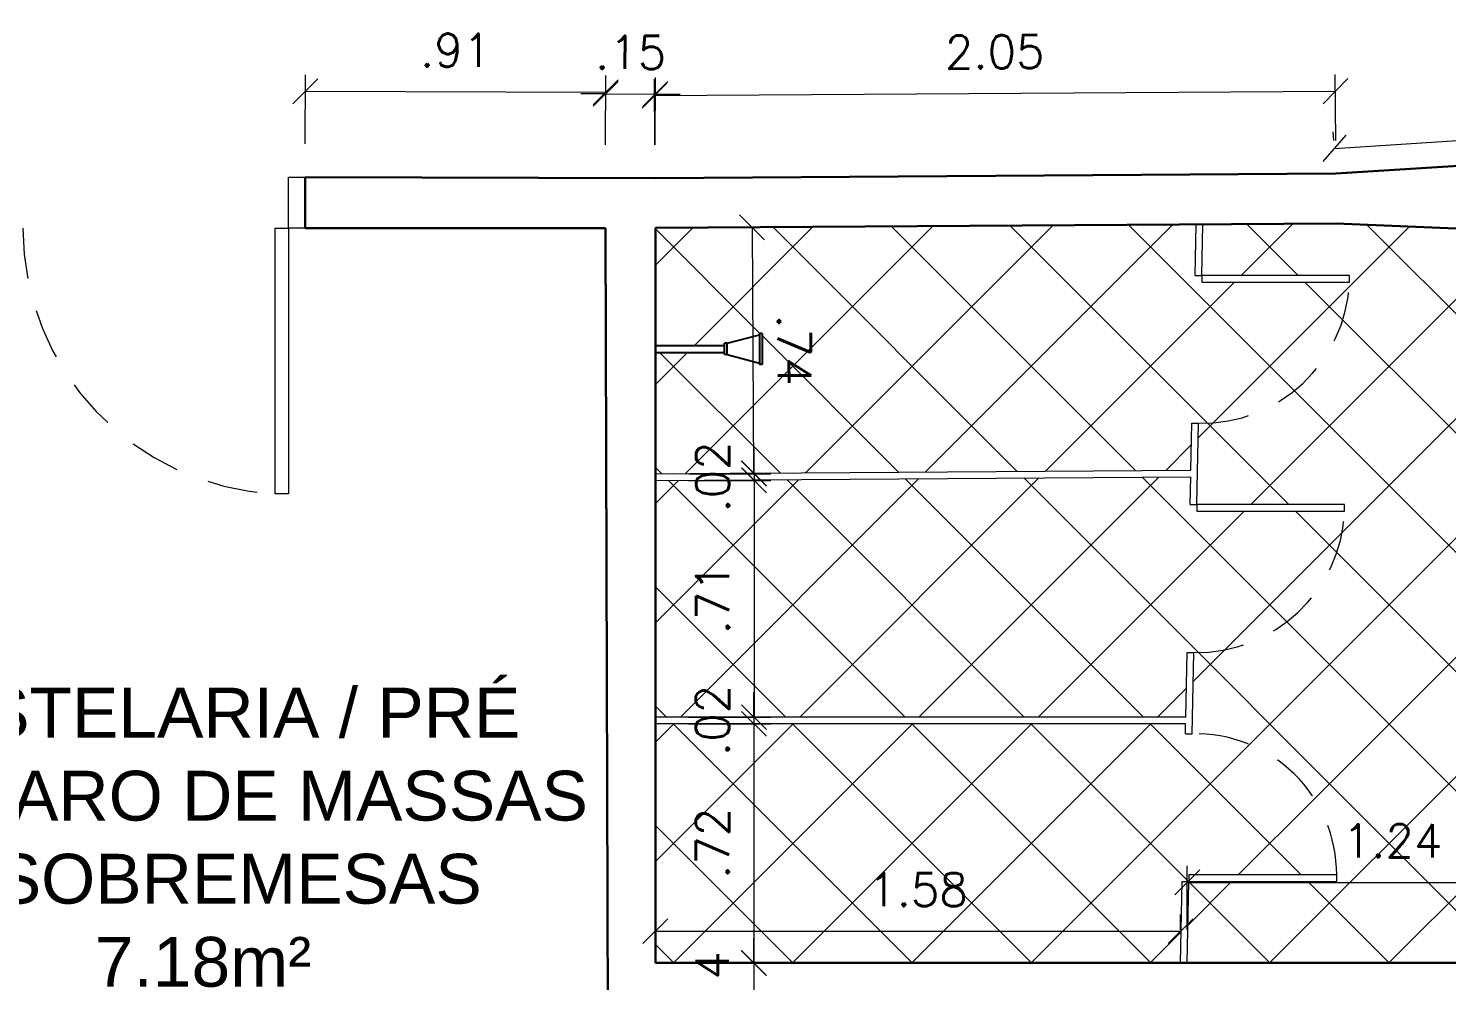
# Model space of a CAD drawing. Header units: centimetres. Extents: x 459.1 to 510, y 305.5 to 323.6.
# Drawn here: x 489.816 to 494.088, y 308.867 to 311.734 of the extents above; entities that cross this region are included whole.
import ezdxf

# ---------------------------------------------------------------- set-up
doc = ezdxf.new("R2010")
doc.units = ezdxf.units.CM
doc.header["$LTSCALE"] = 0.8
doc.linetypes.add('HIDDEN', pattern=[9.525, 6.35, -3.175])
for name, color, linetype, lineweight in [('ARQ-ALVENARIA', 1, 'Continuous', 30), ('ARQ-COTAS', 30, 'Continuous', 9), ('ARQ-ESQ-TRACEJADA', 2, 'HIDDEN', 9), ('ARQ-ESQUADRIA', 2, 'Continuous', 15), ('ARQ-HACHURA', 253, 'Continuous', 9), ('ARQ-TEXTO4', 4, 'Continuous', 30)]:
    doc.layers.add(name, color=color, linetype=linetype, lineweight=lineweight)
doc.layers.add('Peça Sanitária', color=9, linetype='Continuous')
doc.styles.add('arial', font='arial.ttf')
doc.styles.add('Romans_Anot', font='romans.shx')
doc.dimstyles.new('Escala 1-50', dxfattribs={"dimscale": 0.5, "dimtxt": 0.2, "dimasz": 0.15, "dimexe": 0.1, "dimexo": 0.2, "dimgap": 0.15, "dimtad": 1, "dimzin": 4, "dimdsep": 46, "dimtxsty": 'Romans_Anot', "dimblk": 'OBLIQUE', "dimcen": 0.25, "dimclrd": 256, "dimclre": 256, "dimclrt": 2, "dimadec": 0, "dimazin": 0, "dimtfac": 1, "dimtix": 1, "dimtmove": 2, "dimatfit": 3, "dimfxl": 1, "dimtfillclr": 256, "dimlwd": -1, "dimlwe": -1, "dimarcsym": 0})

# ---------------------------------------------------------------- blocks, each defined once
blk = doc.blocks.new('_Oblique')
at = {"color": 0, "linetype": 'ByBlock', "lineweight": -2}
blk.add_line((-0.5, -0.5), (0.5, 0.5), dxfattribs=at)
blk = doc.blocks.new('*D327')
at = {"layer": 'ARQ-COTAS', "ltscale": 0.03, "transparency": 16777216}
for p, q in [((490.6493, 311.3867), (490.65, 311.5948)), ((491.5543, 311.3839), (491.555, 311.592)), ((490.6498, 311.5448), (491.5548, 311.542))]:
    blk.add_line(p, q, dxfattribs=at)
at = {"layer": 'Defpoints', "color": 0, "lineweight": 5, "ltscale": 0.03, "transparency": 16777216}
for p in [(491.5548, 311.542), (490.649, 311.2867), (491.554, 311.2839)]:
    blk.add_point(p, dxfattribs=at)
at = {"layer": 'ARQ-COTAS', "ltscale": 0.03, "transparency": 16777216, "xscale": 0.075, "yscale": 0.075, "zscale": 0.075}
for p, rotation in [((490.6498, 311.5448), 179.8212202139221), ((491.5548, 311.542), 359.8212202139221)]:
    blk.add_blockref('_Oblique', p, dxfattribs=dict(at, rotation=rotation))
at = {"layer": 'ARQ-COTAS', "color": 2, "ltscale": 0.03, "transparency": 16777216, "insert": (491.1027, 311.6684), "char_height": 0.1, "attachment_point": 5, "rotation": 359.8212, "style": 'Romans_Anot'}
blk.add_mtext('.91', dxfattribs=at)
blk = doc.blocks.new('*D329')
at = {"layer": 'ARQ-COTAS', "ltscale": 0.03, "transparency": 16777216}
for p, q in [((496.9756, 311.6039), (496.9739, 311.63)), ((493.7496, 311.3729), (496.9771, 311.5801)), ((493.748, 311.3967), (493.7464, 311.4228))]:
    blk.add_line(p, q, dxfattribs=at)
at = {"layer": 'Defpoints', "color": 0, "lineweight": 5, "ltscale": 0.03, "transparency": 16777216}
for p in [(496.9771, 311.5801), (496.982, 311.5041), (493.7544, 311.2969)]:
    blk.add_point(p, dxfattribs=at)
at = {"layer": 'ARQ-COTAS', "ltscale": 0.03, "transparency": 16777216, "xscale": 0.075, "yscale": 0.075, "zscale": 0.075}
for p, rotation in [((496.9771, 311.5801), 3.673526238100838), ((493.7496, 311.3729), 183.6735262381008)]:
    blk.add_blockref('_Oblique', p, dxfattribs=dict(at, rotation=rotation))
at = {"layer": 'ARQ-COTAS', "color": 2, "ltscale": 0.03, "transparency": 16777216, "insert": (495.3553, 311.6012), "char_height": 0.1, "attachment_point": 5, "rotation": 3.6735, "style": 'Romans_Anot'}
blk.add_mtext('3.23', dxfattribs=at)
blk = doc.blocks.new('*D330')
at = {"layer": 'ARQ-COTAS', "ltscale": 0.03, "transparency": 16777216}
for p, q in [((491.5543, 311.3839), (491.555, 311.5872)), ((491.7039, 311.3834), (491.7045, 311.5867)), ((491.5548, 311.5372), (491.4798, 311.5374)), ((491.5548, 311.5372), (491.7043, 311.5367)), ((491.7043, 311.5367), (491.7793, 311.5365))]:
    blk.add_line(p, q, dxfattribs=at)
at = {"layer": 'Defpoints', "color": 0, "lineweight": 5, "ltscale": 0.03, "transparency": 16777216}
for p in [(491.7043, 311.5367), (491.554, 311.2839), (491.7036, 311.2834)]:
    blk.add_point(p, dxfattribs=at)
at = {"layer": 'ARQ-COTAS', "ltscale": 0.03, "transparency": 16777216, "xscale": 0.075, "yscale": 0.075, "zscale": 0.075}
for p, rotation in [((491.5548, 311.5372), 359.8212202139269), ((491.7043, 311.5367), 179.8212202139269)]:
    blk.add_blockref('_Oblique', p, dxfattribs=dict(at, rotation=rotation))
at = {"layer": 'ARQ-COTAS', "color": 2, "ltscale": 0.03, "transparency": 16777216, "insert": (491.63, 311.662), "char_height": 0.1, "attachment_point": 5, "rotation": 359.8212, "style": 'Romans_Anot'}
blk.add_mtext('.15', dxfattribs=at)
blk = doc.blocks.new('*D331')
at = {"layer": 'ARQ-COTAS', "ltscale": 0.03, "transparency": 16777216}
for p, q in [((493.7538, 311.3969), (493.7525, 311.5954)), ((491.7029, 311.3834), (491.7016, 311.5819)), ((491.7019, 311.5319), (493.7528, 311.5454))]:
    blk.add_line(p, q, dxfattribs=at)
at = {"layer": 'Defpoints', "color": 0, "lineweight": 5, "ltscale": 0.03, "transparency": 16777216}
for p in [(493.7528, 311.5454), (491.7036, 311.2834), (493.7544, 311.2969)]:
    blk.add_point(p, dxfattribs=at)
at = {"layer": 'ARQ-COTAS', "ltscale": 0.03, "transparency": 16777216, "xscale": 0.075, "yscale": 0.075, "zscale": 0.075}
for p, rotation in [((493.7528, 311.5454), 0.3768352853079743), ((491.7019, 311.5319), 180.376835285308)]:
    blk.add_blockref('_Oblique', p, dxfattribs=dict(at, rotation=rotation))
at = {"layer": 'ARQ-COTAS', "color": 2, "ltscale": 0.03, "transparency": 16777216, "insert": (492.7265, 311.6637), "char_height": 0.1, "attachment_point": 5, "rotation": 0.3768, "style": 'Romans_Anot'}
blk.add_mtext('2.05', dxfattribs=at)
blk = doc.blocks.new('*D410')
at = {"layer": 'ARQ-COTAS', "ltscale": 0.03, "transparency": 16777216}
for p, q in [((491.8045, 311.1341), (492.0455, 311.1357)), ((491.9955, 311.1353), (492.0004, 310.3954)), ((491.8094, 310.3941), (492.0504, 310.3957))]:
    blk.add_line(p, q, dxfattribs=at)
at = {"layer": 'Defpoints', "color": 0, "lineweight": 5, "ltscale": 0.03, "transparency": 16777216}
for p in [(491.7045, 311.1334), (491.7094, 310.3935), (492.0004, 310.3954)]:
    blk.add_point(p, dxfattribs=at)
at = {"layer": 'ARQ-COTAS', "ltscale": 0.03, "transparency": 16777216, "xscale": 0.075, "yscale": 0.075, "zscale": 0.075}
for p, rotation in [((491.9955, 311.1353), 90.37683528532037), ((492.0004, 310.3954), 270.3768352853204)]:
    blk.add_blockref('_Oblique', p, dxfattribs=dict(at, rotation=rotation))
at = {"layer": 'ARQ-COTAS', "color": 2, "ltscale": 0.03, "transparency": 16777216, "insert": (492.1229, 310.7662), "char_height": 0.1, "attachment_point": 5, "rotation": 270.3768, "style": 'Romans_Anot'}
blk.add_mtext('.74', dxfattribs=at)
blk = doc.blocks.new('*D411')
at = {"layer": 'ARQ-COTAS', "ltscale": 0.03, "transparency": 16777216}
for p, q in [((492.0019, 310.3935), (492.0019, 310.4685)), ((491.8045, 310.3935), (492.0519, 310.3935)), ((492.0019, 310.3935), (492.0019, 310.3734)), ((491.8045, 310.3734), (492.0519, 310.3734)), ((492.0019, 310.3734), (492.0019, 310.2984))]:
    blk.add_line(p, q, dxfattribs=at)
at = {"layer": 'Defpoints', "color": 0, "lineweight": 5, "ltscale": 0.03, "transparency": 16777216}
for p in [(491.7045, 310.3935), (491.7045, 310.3734), (492.0019, 310.3734)]:
    blk.add_point(p, dxfattribs=at)
at = {"layer": 'ARQ-COTAS', "ltscale": 0.03, "transparency": 16777216, "xscale": 0.075, "yscale": 0.075, "zscale": 0.075}
for p, rotation in [((492.0019, 310.3935), 270), ((492.0019, 310.3734), 90)]:
    blk.add_blockref('_Oblique', p, dxfattribs=dict(at, rotation=rotation))
at = {"layer": 'ARQ-COTAS', "color": 2, "ltscale": 0.03, "transparency": 16777216, "insert": (491.8769, 310.3834), "char_height": 0.1, "attachment_point": 5, "rotation": 90, "style": 'Romans_Anot'}
blk.add_mtext('.02', dxfattribs=at)
blk = doc.blocks.new('*D412')
at = {"layer": 'ARQ-COTAS', "ltscale": 0.03, "transparency": 16777216}
for p, q in [((491.8045, 310.3734), (492.0517, 310.3734)), ((492.0017, 310.3734), (492.0017, 309.6604)), ((491.8045, 309.6604), (492.0517, 309.6604))]:
    blk.add_line(p, q, dxfattribs=at)
at = {"layer": 'Defpoints', "color": 0, "lineweight": 5, "ltscale": 0.03, "transparency": 16777216}
for p in [(491.7045, 310.3734), (491.7045, 309.6604), (492.0017, 309.6604)]:
    blk.add_point(p, dxfattribs=at)
at = {"layer": 'ARQ-COTAS', "ltscale": 0.03, "transparency": 16777216, "xscale": 0.075, "yscale": 0.075, "zscale": 0.075}
for p, rotation in [((492.0017, 310.3734), 90), ((492.0017, 309.6604), 270)]:
    blk.add_blockref('_Oblique', p, dxfattribs=dict(at, rotation=rotation))
at = {"layer": 'ARQ-COTAS', "color": 2, "ltscale": 0.03, "transparency": 16777216, "insert": (491.8767, 310.0169), "char_height": 0.1, "attachment_point": 5, "rotation": 90, "style": 'Romans_Anot'}
blk.add_mtext('.71', dxfattribs=at)
blk = doc.blocks.new('*D413')
at = {"layer": 'ARQ-COTAS', "ltscale": 0.03, "transparency": 16777216}
for p, q in [((492.0013, 309.6604), (492.0013, 309.7354)), ((491.8045, 309.6604), (492.0513, 309.6604)), ((492.0013, 309.6604), (492.0013, 309.6404)), ((491.8045, 309.6404), (492.0513, 309.6404)), ((492.0013, 309.6404), (492.0013, 309.5654))]:
    blk.add_line(p, q, dxfattribs=at)
at = {"layer": 'Defpoints', "color": 0, "lineweight": 5, "ltscale": 0.03, "transparency": 16777216}
for p in [(491.7045, 309.6604), (491.7045, 309.6404), (492.0013, 309.6404)]:
    blk.add_point(p, dxfattribs=at)
at = {"layer": 'ARQ-COTAS', "ltscale": 0.03, "transparency": 16777216, "xscale": 0.075, "yscale": 0.075, "zscale": 0.075}
for p, rotation in [((492.0013, 309.6604), 270), ((492.0013, 309.6404), 90)]:
    blk.add_blockref('_Oblique', p, dxfattribs=dict(at, rotation=rotation))
at = {"layer": 'ARQ-COTAS', "color": 2, "ltscale": 0.03, "transparency": 16777216, "insert": (491.8763, 309.6504), "char_height": 0.1, "attachment_point": 5, "rotation": 90, "style": 'Romans_Anot'}
blk.add_mtext('.02', dxfattribs=at)
blk = doc.blocks.new('*D414')
at = {"layer": 'ARQ-COTAS', "ltscale": 0.03, "transparency": 16777216}
for p, q in [((491.8045, 309.6404), (492.0514, 309.6404)), ((492.0014, 309.6404), (492.0014, 308.9204)), ((491.8045, 308.9204), (492.0514, 308.9204))]:
    blk.add_line(p, q, dxfattribs=at)
at = {"layer": 'Defpoints', "color": 0, "lineweight": 5, "ltscale": 0.03, "transparency": 16777216}
for p in [(491.7045, 309.6404), (491.7045, 308.9204), (492.0014, 308.9204)]:
    blk.add_point(p, dxfattribs=at)
at = {"layer": 'ARQ-COTAS', "ltscale": 0.03, "transparency": 16777216, "xscale": 0.075, "yscale": 0.075, "zscale": 0.075}
for p, rotation in [((492.0014, 309.6404), 90), ((492.0014, 308.9204), 270)]:
    blk.add_blockref('_Oblique', p, dxfattribs=dict(at, rotation=rotation))
at = {"layer": 'ARQ-COTAS', "color": 2, "ltscale": 0.03, "transparency": 16777216, "insert": (491.8764, 309.2804), "char_height": 0.1, "attachment_point": 5, "rotation": 90, "style": 'Romans_Anot'}
blk.add_mtext('.72', dxfattribs=at)
blk = doc.blocks.new('*D415')
at = {"layer": 'ARQ-COTAS', "ltscale": 0.03, "transparency": 16777216}
for p, q in [((492.0006, 308.9204), (492.0006, 308.9954)), ((491.9014, 308.9204), (491.9506, 308.9204)), ((492.0006, 308.9204), (492.0006, 308.7765)), ((491.9014, 308.7765), (491.9506, 308.7765)), ((492.0006, 308.7765), (492.0006, 308.7015))]:
    blk.add_line(p, q, dxfattribs=at)
at = {"layer": 'Defpoints', "color": 0, "lineweight": 5, "ltscale": 0.03, "transparency": 16777216}
for p in [(492.0014, 308.9204), (492.0006, 308.7765), (492.0014, 308.7765)]:
    blk.add_point(p, dxfattribs=at)
at = {"layer": 'ARQ-COTAS', "ltscale": 0.03, "transparency": 16777216, "xscale": 0.075, "yscale": 0.075, "zscale": 0.075}
for p, rotation in [((492.0006, 308.9204), 270), ((492.0006, 308.7765), 90)]:
    blk.add_blockref('_Oblique', p, dxfattribs=dict(at, rotation=rotation))
at = {"layer": 'ARQ-COTAS', "color": 2, "ltscale": 0.03, "transparency": 16777216, "insert": (491.8756, 308.8485), "char_height": 0.1, "attachment_point": 5, "rotation": 90, "style": 'Romans_Anot'}
blk.add_mtext('.14', dxfattribs=at)
blk = doc.blocks.new('*D432')
at = {"layer": 'ARQ-COTAS', "ltscale": 0.03, "transparency": 16777216}
for p, q in [((491.7045, 309.0204), (491.7045, 309.0662)), ((493.2865, 309.0204), (493.2865, 309.0662)), ((491.7045, 309.0162), (493.2865, 309.0162))]:
    blk.add_line(p, q, dxfattribs=at)
at = {"layer": 'Defpoints', "color": 0, "lineweight": 5, "ltscale": 0.03, "transparency": 16777216}
for p in [(493.2865, 309.0162), (491.7045, 308.9204), (493.2865, 308.9204)]:
    blk.add_point(p, dxfattribs=at)
at = {"layer": 'ARQ-COTAS', "ltscale": 0.03, "transparency": 16777216, "xscale": 0.075, "yscale": 0.075, "zscale": 0.075, "rotation": 180}
blk.add_blockref('_Oblique', (491.7045, 309.0162), dxfattribs=at)
at = {"layer": 'ARQ-COTAS', "ltscale": 0.03, "transparency": 16777216, "xscale": 0.075, "yscale": 0.075, "zscale": 0.075}
blk.add_blockref('_Oblique', (493.2865, 309.0162), dxfattribs=at)
at = {"layer": 'ARQ-COTAS', "color": 2, "ltscale": 0.03, "transparency": 16777216, "insert": (492.4955, 309.1412), "char_height": 0.1, "attachment_point": 5, "style": 'Romans_Anot'}
blk.add_mtext('1.58', dxfattribs=at)
blk = doc.blocks.new('*D434')
at = {"layer": 'ARQ-COTAS', "ltscale": 0.03, "transparency": 16777216}
for p, q in [((493.3065, 309.0204), (493.3065, 309.2131)), ((494.5435, 309.0204), (494.5435, 309.2131)), ((493.3065, 309.1631), (494.5435, 309.1631))]:
    blk.add_line(p, q, dxfattribs=at)
at = {"layer": 'Defpoints', "color": 0, "lineweight": 5, "ltscale": 0.03, "transparency": 16777216}
for p in [(494.5435, 309.1631), (493.3065, 308.9204), (494.5435, 308.9204)]:
    blk.add_point(p, dxfattribs=at)
at = {"layer": 'ARQ-COTAS', "ltscale": 0.03, "transparency": 16777216, "xscale": 0.075, "yscale": 0.075, "zscale": 0.075, "rotation": 180}
blk.add_blockref('_Oblique', (493.3065, 309.1631), dxfattribs=at)
at = {"layer": 'ARQ-COTAS', "ltscale": 0.03, "transparency": 16777216, "xscale": 0.075, "yscale": 0.075, "zscale": 0.075}
blk.add_blockref('_Oblique', (494.5435, 309.1631), dxfattribs=at)
at = {"layer": 'ARQ-COTAS', "color": 2, "ltscale": 0.03, "transparency": 16777216, "insert": (493.925, 309.2881), "char_height": 0.1, "attachment_point": 5, "style": 'Romans_Anot'}
blk.add_mtext('1.24', dxfattribs=at)

msp = doc.modelspace()

# ---------------------------------------------------------------- hatches: boundary and pattern name
at = {"layer": 'ARQ-HACHURA', "ltscale": 0.03, "transparency": 33554687}
h = msp.add_hatch(dxfattribs=at)
h.set_pattern_fill('ANSI37', color=256, scale=0.08, angle=270)
h.paths.add_polyline_path([(493.7807, 310.2804), (493.3357, 310.2804), (493.3357, 310.3004), (493.3157, 310.3004), (493.3174, 310.384), (491.7045, 310.3734), (491.7045, 309.6604), (493.3022, 309.6604), (493.3063, 309.855), (493.3263, 309.855, 0.405729)])
h.paths.add_polyline_path([(493.7952, 310.9704), (493.3502, 310.9704), (493.3502, 310.9904), (493.3302, 310.9904), (493.3335, 311.1441), (491.7045, 311.1334), (491.7045, 310.78), (491.9127, 310.78), (491.9127, 310.7861), (491.921, 310.7861), (492.0176, 310.8119), (492.0176, 310.8161), (492.0259, 310.8161), (492.0259, 310.7227), (492.0176, 310.7227), (492.0176, 310.7268), (491.921, 310.7527), (491.9127, 310.7527), (491.9127, 310.7588), (491.7045, 310.7588), (491.7045, 310.3934), (493.3178, 310.404), (493.3208, 310.5454), (493.3408, 310.5454, 0.406388)])
h.paths.add_polyline_path([(487.0772, 307.3696), (487.0772, 307.4021), (487.0772, 308.1121), (485.9582, 308.1121), (485.9582, 306.6292), (487.0772, 306.6321), (487.0771, 306.6696), (486.3772, 306.6696), (486.3772, 306.7096, -0.431544)])
h.paths.add_polyline_path([(485.9382, 308.1121), (485.1382, 308.1121), (485.1382, 306.6271), (485.3232, 306.6271), (485.9182, 306.6291), (485.9382, 306.6292)])
h.paths.add_polyline_path([(492.9297, 307.1694), (492.9097, 307.1694), (492.9097, 307.2821), (491.7098, 307.2821), (491.7098, 306.5725), (492.9096, 306.5594), (492.9097, 306.7244), (492.9297, 306.7244), (492.9297, 306.7444), (493.3747, 306.7444, 0.427723)])
h.paths.add_polyline_path([(493.375, 307.8399), (492.93, 307.8399), (492.93, 307.8599), (492.9097, 307.8599), (492.9097, 307.9724), (491.7098, 307.9724), (491.7098, 307.3021), (492.9097, 307.3021), (492.9097, 307.4149), (492.9297, 307.4149, 0.400612)])
h.paths.add_polyline_path([(493.5298, 308.6849), (492.9298, 308.6849), (492.9298, 308.7049), (492.9098, 308.7049), (492.9098, 308.7765), (491.7098, 308.7765), (491.7098, 308.3819), (491.9179, 308.3819), (491.9179, 308.388), (491.9262, 308.388), (492.0228, 308.4139), (492.0228, 308.418), (492.0312, 308.418), (492.0312, 308.3246), (492.0228, 308.3246), (492.0228, 308.3288), (491.9262, 308.3547), (491.9179, 308.3547), (491.9179, 308.3607), (491.7098, 308.3607), (491.7098, 307.9924), (492.9097, 307.9924), (492.9097, 308.1049), (492.9297, 308.1049, 0.404302)])
h.paths.add_polyline_path([(493.3211, 309.6102), (493.3211, 309.6104), (493.3011, 309.6104), (493.3017, 309.6404), (491.7045, 309.6404), (491.7045, 308.9204), (493.2865, 308.9204), (493.2917, 309.1654), (493.3117, 309.1654), (493.3117, 309.1854), (493.7567, 309.1854, 0.422113)])
h.paths.add_polyline_path([(494.5508, 308.7765), (492.9298, 308.7765), (492.9298, 308.7049), (493.5298, 308.7049), (493.5298, 308.6849, -0.404302), (492.9297, 308.1049), (492.9297, 307.8599), (492.93, 307.8599), (493.375, 307.8599), (493.375, 307.8399, -0.400612), (492.9297, 307.4149), (492.9297, 307.1694, -0.427723), (493.3747, 306.7444), (493.3747, 306.7244), (492.9297, 306.7244), (492.9296, 306.5592), (495.6896, 306.529), (495.9276, 307.9593), (495.9342, 307.9988, -0.445555), (495.3491, 308.6493), (495.3491, 308.6893), (496.0491, 308.6893), (496.0557, 308.7287), (496.0606, 308.7583), (495.1616, 308.7583), (495.1616, 307.8583), (494.7116, 307.8583), (494.7116, 307.3063), (494.5614, 307.3356)])
h.paths.add_polyline_path([(496.4787, 311.3215), (494.6666, 311.2053), (494.6666, 311.1153), (494.5266, 311.1153), (493.7554, 311.1469), (493.3535, 311.1443), (493.3502, 310.9904), (493.7952, 310.9904), (493.7952, 310.9704, -0.406388), (493.3408, 310.5454), (493.3357, 310.3004), (493.7807, 310.3004), (493.7807, 310.2804, -0.405729), (493.3263, 309.855), (493.3211, 309.6102, -0.421593), (493.7567, 309.1862), (493.7567, 309.1654), (493.3117, 309.1654), (493.3065, 308.9204), (494.5435, 308.9204), (494.5266, 310.4353), (494.6666, 310.4353), (494.6666, 309.8083), (495.1166, 309.8083), (495.1166, 308.9083), (496.0856, 308.9083), (496.0936, 308.9577), (496.1017, 309.007), (495.4017, 309.007), (495.4017, 309.047, -0.480237), (496.2142, 309.6979), (496.2223, 309.7473)])
h.paths.add_polyline_path([(485.9825, 307.3927), (487.105, 307.3927), (487.105, 307.9518), (485.9825, 307.9518)], flags=9)
h.paths.add_polyline_path([(494.317, 306.5275), (495.6378, 306.5275), (495.6378, 307.3392), (494.317, 307.3392)], flags=9)
h.paths.add_polyline_path([(494.5964, 310.2067), (495.7892, 310.2067), (495.7892, 311.0185), (494.5964, 311.0185)], flags=25)

# ---------------------------------------------------------------- linework, layer by layer
at = {"layer": 'ARQ-ALVENARIA'}
for p, q in [((496.982, 311.5041), (493.7544, 311.2969)), ((490.649, 311.2867), (491.7036, 311.2834)), ((490.649, 311.1329), (490.649, 311.2867)), ((491.7036, 311.2834), (493.7544, 311.2969)), ((490.649, 311.1329), (491.554, 311.1329)), ((491.554, 311.1329), (491.5633, 308.2129)), ((491.7045, 311.1334), (493.7554, 311.1469)), ((491.7045, 308.9204), (491.7045, 311.1334)), ((494.5266, 311.1153), (493.7554, 311.1469)), ((494.5435, 308.9204), (491.7045, 308.9204))]:
    msp.add_line(p, q, dxfattribs=at)
at = {"layer": 'ARQ-ESQ-TRACEJADA', "ltscale": 0.03}
for centre, radius, start, end in [((490.5999, 311.1328), 0.8009, 180, 267.0736), ((493.3498, 310.9913), 0.446, 268.8534, 357.3182), ((493.3345, 310.3016), 0.4467, 268.9455, 357.2809), ((493.3321, 309.1858), 0.4246, 359.9494, 91.4903)]:
    msp.add_arc(centre, radius, start, end, dxfattribs=at)
at = {"layer": 'ARQ-ESQUADRIA'}
for p, q in [((490.599, 311.1329), (490.599, 311.2867)), ((490.599, 311.2867), (490.649, 311.2867)), ((490.649, 311.1329), (490.599, 311.1329)), ((493.3302, 310.9904), (493.3335, 311.1441)), ((493.3502, 310.9904), (493.3535, 311.1443)), ((493.3302, 310.9904), (493.3502, 310.9904)), ((493.3178, 310.404), (493.3208, 310.5454)), ((493.3208, 310.5454), (493.3408, 310.5454)), ((493.3357, 310.3004), (493.3408, 310.5454)), ((491.7045, 310.3934), (493.3178, 310.404)), ((491.7045, 310.3734), (493.3174, 310.384)), ((493.3157, 310.3004), (493.3174, 310.384)), ((493.3157, 310.3004), (493.3357, 310.3004)), ((493.3022, 309.6604), (493.3063, 309.855)), ((493.3063, 309.855), (493.3263, 309.855)), ((493.3211, 309.6104), (493.3263, 309.855)), ((493.3022, 309.6604), (491.7045, 309.6604)), ((493.3017, 309.6404), (491.7045, 309.6404)), ((493.3011, 309.6104), (493.3017, 309.6404)), ((493.3011, 309.6104), (493.3211, 309.6104)), ((493.2865, 308.9204), (493.2917, 309.1654)), ((493.2917, 309.1654), (493.3117, 309.1654)), ((493.3065, 308.9204), (493.3117, 309.1654))]:
    msp.add_line(p, q, dxfattribs=at)
for points in [[(490.599, 311.1329), (490.599, 310.3329), (490.559, 310.3329), (490.559, 311.1329)], [(493.7952, 310.9704), (493.7952, 310.9904), (493.3502, 310.9904), (493.3502, 310.9704)], [(493.7807, 310.2804), (493.7807, 310.3004), (493.3357, 310.3004), (493.3357, 310.2804)], [(493.7567, 309.1654), (493.7567, 309.1854), (493.3117, 309.1854), (493.3117, 309.1654)]]:
    msp.add_lwpolyline(points, close=True, dxfattribs=at)
at = {"layer": 'Peça Sanitária'}
for p, q in [((492.0176, 310.8161), (492.0176, 310.7227)), ((492.0259, 310.8161), (492.0176, 310.8161)), ((492.0259, 310.8161), (492.0259, 310.7227)), ((491.7043, 310.78), (491.9127, 310.78)), ((491.921, 310.7861), (491.9127, 310.7861)), ((491.9127, 310.7527), (491.9127, 310.7861)), ((491.921, 310.7861), (492.0176, 310.8119)), ((491.921, 310.7527), (491.921, 310.7861)), ((491.7043, 310.7588), (491.9127, 310.7588)), ((491.921, 310.7527), (491.9127, 310.7527)), ((491.921, 310.7527), (492.0176, 310.7268)), ((492.0259, 310.7227), (492.0176, 310.7227))]:
    msp.add_line(p, q, dxfattribs=at)

# ---------------------------------------------------------------- texts
at = {"layer": 'ARQ-TEXTO4', "ltscale": 0.03, "insert": (489.0402, 309.7491), "char_height": 0.15, "attachment_point": 1, "style": 'arial'}
msp.add_mtext_dynamic_manual_height_columns('\\pi0.3595,t1.4095;PASTELARIA / PRÉ \\P\\pi0.15563,t1.20563;PREPARO DE MASSAS \\P\\pi0.47604,t1.52604;E SOBREMESAS\\P\\pi0.97551,t2.02551;7.18m²', width=2.589806, gutter_width=39.7083, heights=[0], dxfattribs=at)

# ---------------------------------------------------------------- dimensions: what is measured, and where the dimension line sits
at = {"layer": 'ARQ-COTAS', "ltscale": 0.03}
for p1, p2, distance, picture, middle in [((490.649, 311.2867), (491.554, 311.2839), 0.2581, '*D327', (491.1027, 311.6684)), ((491.554, 311.2839), (491.7036, 311.2834), 0.2533, '*D330', (491.63, 311.662)), ((491.7036, 311.2834), (493.7544, 311.2969), 0.2485, '*D331', (492.7265, 311.6637)), ((493.7544, 311.2969), (496.982, 311.5041), 0.0762, '*D329', (495.3553, 311.6012)), ((491.7045, 311.1334), (491.7094, 310.3935), 0.291, '*D410', (492.1229, 310.7662))]:
    dim = msp.add_aligned_dim(p1=p1, p2=p2, distance=distance, dimstyle='Escala 1-50', dxfattribs=at)
    dim.commit()
    dim.dimension.update_dxf_attribs({"geometry": picture, "text_midpoint": middle})
for base, p1, p2, picture, middle in [((492.0019, 310.3734), (491.7045, 310.3935), (491.7045, 310.3734), '*D411', (491.8769, 310.3834)), ((492.0017, 309.6604), (491.7045, 310.3734), (491.7045, 309.6604), '*D412', (491.8767, 310.0169)), ((492.0013, 309.6404), (491.7045, 309.6604), (491.7045, 309.6404), '*D413', (491.8763, 309.6504)), ((492.0014, 308.9204), (491.7045, 309.6404), (491.7045, 308.9204), '*D414', (491.8764, 309.2804)), ((492.0006, 308.7765), (492.0014, 308.9204), (492.0014, 308.7765), '*D415', (491.8756, 308.8485))]:
    dim = msp.add_linear_dim(base=base, p1=p1, p2=p2, angle=90, dimstyle='Escala 1-50', dxfattribs=at)
    dim.commit()
    dim.dimension.update_dxf_attribs({"geometry": picture, "text_midpoint": middle})
for base, p1, p2, picture, middle in [((494.5435, 309.1631), (493.3065, 308.9204), (494.5435, 308.9204), '*D434', (493.925, 309.2881)), ((493.2865, 309.0162), (491.7045, 308.9204), (493.2865, 308.9204), '*D432', (492.4955, 309.1412))]:
    dim = msp.add_linear_dim(base=base, p1=p1, p2=p2, dimstyle='Escala 1-50', dxfattribs=at)
    dim.commit()
    dim.dimension.update_dxf_attribs({"geometry": picture, "text_midpoint": middle})

doc.saveas('drawing.dxf')
